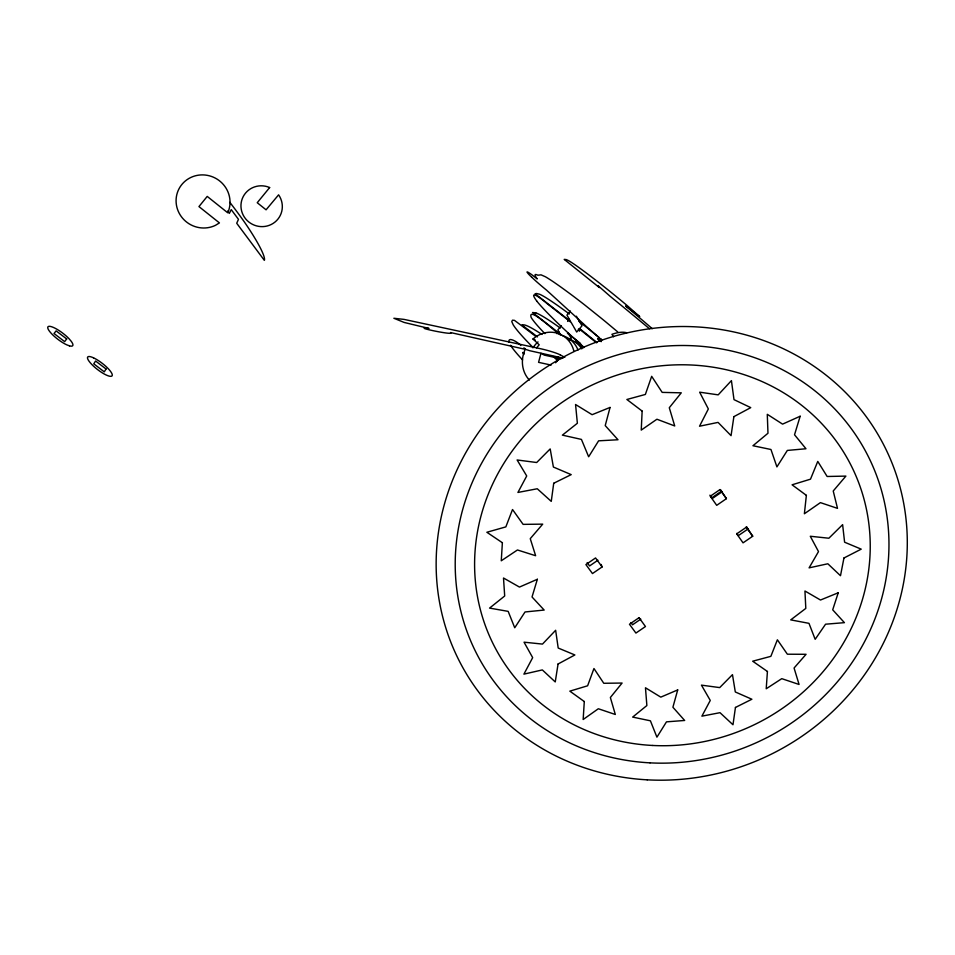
<?xml version="1.0" encoding="UTF-8"?>
<svg xmlns="http://www.w3.org/2000/svg" width="955" height="955" viewBox="0 0 955 955"><rect width="100%" height="100%" fill="white"/><g stroke="black" fill="none" stroke-linecap="round" stroke-linejoin="round"><path stroke-width="1.43" d="M556.705 360.835L557.72 356.967L561.11 358.77M536.603 347.823L539.193 344.791L532.974 339.001L535.504 337.008A28.089 25.558 -62.4 0 1 573.907 351.261M570.398 311.02L566.936 315.102L570.565 321.417L535.075 293.77L536.018 293.567A250.401 19.613 40.9 0 1 536.674 293.519L539.575 294.236A83.574 6.518 40.5 0 1 540.506 294.641A86.022 6.709 40.5 0 1 542.118 295.465L542.715 295.787A93.793 7.318 40.5 0 1 543.992 296.516A100.323 7.843 40.6 0 1 547.645 298.76L548.445 299.273A113.991 8.941 40.6 0 1 552.754 302.126L554.616 303.404A127.29 10.028 40.6 0 1 557.541 305.421A119.614 9.395 40.6 0 1 562.698 309.11L567.091 312.321A100.884 7.867 40.6 0 1 569.383 314.028M561.373 325.774L557.887 329.857L558.83 331.719L557.075 333.773M567.616 321.405L569.371 319.34M569.395 340.577L571.233 338.428L568.261 333.044M555.619 362.757L557.338 360.751M597.914 560.203L589.593 565.933L587.158 562.602M602.104 566.948L592.47 573.561L585.904 564.584L595.55 557.947L602.104 566.948L601.113 564.441M712.167 497.567L721.55 491.121M726.421 498.665L716.704 505.338L710.305 496.23L720.022 489.545L726.421 498.665L720.392 489.748M747.872 529.082L738.334 535.624L736.771 533.403M752.707 536.233L743.05 542.846L736.723 533.845L746.392 527.22L752.707 536.233L746.297 526.766L748.589 530.001M640.793 619.127L632.532 624.785L630.945 622.6M563.08 358.125L529.464 350.652A6.422 0.657 14.9 0 0 525.477 349.375L450.521 332.543C456.227 336.076 409.361 326.216 429.01 328.448L404.192 322.456L393.866 318.266L404.072 319.4L539.969 348.599A15.793 1.647 14.8 0 1 560.012 354.759M558.329 358.173L544.41 355.153L540.948 353.338L538.572 362.339L551.142 365.085M535.767 312.87L532.556 312.524L559.94 333.796L558.878 331.815M532.974 339.001L535.301 340.087M560.036 354.771L564.835 357.349M524.355 353.445L522.731 352.502L523.901 354.508M560.299 328.043L557.792 326.252A102.09 8.893 40.6 0 0 555.38 324.557A107.33 9.371 40.6 0 0 550.128 320.987A103.438 9.025 40.6 0 0 548.051 319.627L547.382 319.197A105.157 9.18 40.6 0 0 544.827 317.597A105.766 9.228 40.6 0 0 543.634 316.869A104.656 9.132 40.6 0 0 541.939 315.878A102.913 8.977 40.6 0 0 538.453 314.004A94.676 8.249 40.6 0 0 537.605 313.598L537.199 313.419A87.371 7.604 40.6 0 0 535.767 312.87M520.797 345.495C519.866 343.86 507.63 335.145 508.908 342.332M601.232 341.377L597.663 338.655L601.208 341.663M537.498 336.912L521.896 324.939L522.886 324.831A192.671 18.551 40.9 0 1 523.328 324.831A139.466 13.418 40.7 0 1 524.056 324.879L524.605 324.987A87.502 8.392 40.6 0 1 525.918 325.369A90.725 8.702 40.6 0 1 527.1 325.834A98.246 9.431 40.6 0 1 530.419 327.434A105.384 10.135 40.6 0 1 534.43 329.69A103.82 9.98 40.6 0 1 539.062 332.555A101.731 9.777 40.6 0 1 541.234 333.952A108.13 10.41 40.6 0 1 541.986 334.453M560.848 335.133C558.138 334.62 527.327 304.752 531.135 317.406A84.434 7.485 40.6 0 0 533.308 320.582A86.475 7.664 40.6 0 0 535.433 323.244A87.168 7.724 40.6 0 0 541.246 329.785A84.41 7.485 40.6 0 0 544.887 333.617M579.231 328.89L596.493 342.761M596.994 342.558L593.067 339.383A291.836 25.988 40.8 0 0 589.151 336.232A292.493 26.048 40.8 0 0 582.681 331.039A278.621 24.651 40.8 0 0 580.103 328.974M649.46 328.735L648.135 327.625A293.364 18.002 40.7 0 0 644.148 324.306L624.391 307.952A281.856 17.202 40.7 0 0 620.475 304.74A295.155 18.133 40.7 0 0 614.005 299.452A279.397 17.035 40.6 0 0 610.161 296.301L598.045 285.688L599.394 287.574L564.202 259.402L566.005 259.545A137.305 7.401 40.6 0 1 566.804 259.82A106.769 5.742 40.5 0 1 567.807 260.273L568.619 260.703A85.055 4.572 40.5 0 1 570.063 261.539L572.403 263.031A99.439 5.348 40.5 0 1 575.173 264.905L575.925 265.43A110.183 5.945 40.5 0 1 577.5 266.541A116.689 6.303 40.5 0 1 580.903 268.988A123.529 6.697 40.5 0 1 582.717 270.325A127.158 6.9 40.5 0 1 585.57 272.438A123.637 6.697 40.5 0 1 587.552 273.918A112.774 6.088 40.5 0 1 593.867 278.729A104.775 5.635 40.5 0 1 597.221 281.319A97.147 5.217 40.5 0 1 599.537 283.134A92.719 4.966 40.5 0 1 601.901 284.996A88.194 4.715 40.5 0 1 605.554 287.897A83.061 4.429 40.5 0 1 610.615 291.955L611.916 293.006A88.409 4.727 40.5 0 1 615.891 296.241A100.561 5.408 40.5 0 1 619.926 299.56L621.299 300.682A75.182 3.987 40.5 0 1 626.838 305.29L639.731 316.654L625.668 305.922L647.836 324.855A127.719 7.079 40.5 0 1 650.486 327.147A116.892 6.434 40.5 0 1 652.253 328.675M600.588 338.75L601.96 339.908M617.694 331.886L606.282 322.336A136.792 9.586 40.6 0 0 601.495 318.421L584.627 304.896A96.801 6.649 40.5 0 0 578.969 300.515A107.163 7.389 40.5 0 0 574.922 297.423L573.597 296.42A123.243 8.559 40.6 0 0 569.741 293.543A132.948 9.264 40.6 0 0 567.246 291.705A143.716 10.051 40.6 0 0 564.823 289.926A155.951 10.947 40.6 0 0 560.155 286.56A146.139 10.23 40.6 0 0 557.923 284.984A137.186 9.574 40.6 0 0 555.786 283.492A126.657 8.81 40.6 0 0 553.745 282.083A115.03 7.986 40.5 0 0 550.88 280.173L547.502 278.012A90.224 6.231 40.5 0 0 545.341 276.735L541.055 274.849L537.88 275.207A158.196 11.245 40.6 0 0 537.14 274.897L536.28 274.598A68.08 4.799 40.4 0 0 535.779 274.515L535.421 274.551A81.653 5.766 40.5 0 0 535.146 274.765A87.621 6.184 40.5 0 0 535.098 275.291A83.013 5.861 40.5 0 0 535.17 275.577L535.23 275.744A83.431 5.897 40.5 0 0 535.492 276.305A83.013 5.861 40.5 0 0 536.03 277.213A74.347 5.253 40.5 0 0 536.794 278.311L537.259 278.92L532.317 275.124A16.724 1.206 40.3 0 0 530.276 273.655L528.258 272.366A18.646 1.349 40.3 0 0 527.184 271.924L527.076 271.948A17.226 1.242 40.3 0 0 527.184 272.402L528.318 273.81A18.515 1.337 40.3 0 0 529.822 275.386A18.455 1.337 40.3 0 0 531.804 277.32M583.266 347.727L576.152 341.627L582.98 346.844A64.379 5.241 40.4 0 0 583.911 347.536M554.962 356.74L558.198 359.749M553.267 356.525L557.517 360.477M531.804 277.32L535.051 280.316A21.129 1.528 40.3 0 0 537.784 282.752A21.667 1.564 40.3 0 0 539.694 284.411L540.661 285.247A22.335 1.612 40.3 0 0 546.463 290.081L586.477 326.586A110.505 7.724 40.5 0 0 591.933 331.409A117.393 8.165 40.5 0 0 595.634 334.656A127.099 8.798 40.5 0 0 601.268 339.538M532.556 346.987L530.359 344.755A90.558 8.846 40.6 0 1 524.426 338.536A92.432 9.025 40.6 0 1 515.772 328.46A89.352 8.726 40.6 0 1 513.205 324.807L511.761 321.572L512.501 320.188L514.447 320.355L525.608 328.687A185.246 19.41 40.7 0 1 529.392 331.54A211.974 22.49 40.7 0 1 531.947 333.486A247.297 26.656 40.8 0 1 535.803 336.435M536.817 301.147C527.088 287.933 542.44 299.345 546.964 303.523A186.082 15.877 40.6 0 1 550.725 306.436A232.149 20.234 40.7 0 1 558.389 312.404L571.186 322.492L573.227 326.037M227.6 211.043L229.343 213.395L231.229 209.611L238.475 219.34L236.709 223.255L264.356 260.345A52.907 7.163 53.9 0 0 244.432 222.061A76.71 10.529 53.9 0 0 229.833 202.341M709.911 495.156L712.287 498.534L721.873 491.944L720.297 489.688M746.655 527.053L748.302 529.452M613.564 336.781L611.928 334.322A172.079 41.447 -51.6 0 1 626.755 332.782M576.366 316.201L582.001 325.81L576.689 332.03L573.645 326.741M578.336 329.212L579.482 331.17M580.592 343.537A39.227 3.331 40.5 0 0 578.432 341.795A42.486 3.605 40.5 0 0 575.268 339.276L569.335 334.716A83.097 7.186 40.6 0 0 567.449 333.295M579.052 321.417A85.317 6.613 40.5 0 1 580.33 322.408A81.306 6.291 40.5 0 1 582.908 324.437A84.888 6.578 40.5 0 1 585.534 326.514A91.99 7.151 40.6 0 1 589.557 329.738L596.409 335.3A73.416 5.658 40.5 0 1 599.191 337.604M536.817 301.147A91.99 7.306 40.5 0 0 541.76 306.889A93.017 7.389 40.5 0 0 544.983 310.351A92.014 7.306 40.5 0 0 548.683 314.171A91.358 7.258 40.5 0 0 555.07 320.522A94.366 7.485 40.5 0 0 559.821 325.106A98.437 7.795 40.5 0 0 564.918 329.941A101.254 8.01 40.6 0 0 576.008 340.147A103.104 8.153 40.6 0 0 581.893 345.459A104.704 8.273 40.6 0 0 583.899 347.25M568.523 338.989A27.576 25.176 -62.3 0 1 581.774 348.862M562.411 335.647A27.814 25.355 -62.3 0 1 578.026 350.019M532.938 347.871A27.814 25.355 -62.3 0 1 538.011 341.914M529.392 380.054A28.089 25.558 -62.4 0 1 525.369 348.921M523.913 347.847A227.684 26.573 40.8 0 1 524.952 348.647M510.519 345.304A85.58 9.132 40.6 0 0 512.286 347.847A86.607 9.24 40.6 0 0 514.59 350.819A86.284 9.216 40.6 0 0 520.738 357.91A84.386 9.013 40.6 0 0 522.576 359.916M642.142 411.068L641.247 430.084L656.921 419.233L674.719 425.954L669.288 407.725L681.273 392.827L662.173 392.386L651.68 376.33L645.365 394.451L626.886 399.488L642.142 411.068M502.378 542.726L501.268 560.776L517.455 549.973L535.636 555.726L530.252 538.656L542.703 524.14L523.113 524.367L512.525 509.516L505.852 526.885L486.859 532.269L502.378 542.726M584.293 701.543L583.159 719.497L598.343 708.753L615.318 714.483L610.364 697.496L622.087 683.052L603.775 683.279L593.95 668.512L587.623 685.786L569.837 691.145L584.293 701.543M767.426 671.472L766.22 688.758L781.763 678.659L799.072 684.472L794.071 668.011L806.068 654.294L787.374 654.211L777.382 639.79L770.864 656.336L752.683 661.206L767.426 671.472M806.366 495.347L804.385 513.754L820.417 502.628L837.511 508.37L833.226 490.989L845.879 476.103L827.137 476.485L817.767 461.408L810.497 479.171L792.065 484.806L806.366 495.347M553.721 483.254L551.262 501.387L537.271 488.757L517.932 492.446L526.718 475.972L517.121 459.976L536.686 462.518L550.187 448.922L553.387 467.043L571.197 474.623L553.721 483.254M735.446 707.452L732.986 724.773L720.01 712.681L701.901 716.154L710.269 700.433L701.448 685.141L719.712 687.6L732.473 674.648L735.302 691.969L751.872 699.239L735.446 707.452M733.882 416.643L731.053 435.659L718.065 422.397L699.538 426.217L708.347 408.955L699.633 392.171L718.196 394.857L731.423 380.627L734.001 399.644L750.761 407.63L733.882 416.643M558.066 664L555.249 681.942L542.333 669.921L523.913 674.135L532.675 657.637L524.032 642.178L542.488 644.088L555.643 630.288L558.198 648.039L574.862 654.963L558.066 664M843.945 557.995L840.496 575.722L827.842 563.772L809.1 567.855L818.507 551.584L810.282 536.256L828.868 538.226L842.62 524.653L844.602 542.213L861.207 549.149L843.945 557.995M610.054 407.439L605.219 425.596L617.992 439.754L598.606 440.828L588.65 456.776L581.428 439.407L562.388 435.134L577.369 423.256L575.555 404.514L592.1 414.697L610.054 407.439M677.704 689.916L672.905 707.249L684.651 720.464L666.483 721.849L656.921 737.176L650.415 720.81L632.664 717.086L646.869 705.542L645.461 687.767L660.788 697.138L677.704 689.916M537.355 579.279L532.031 596.982L544.159 610.054L525.035 611.964L514.733 627.781L508.167 611.367L489.581 608.096L504.694 595.992L503.5 578.002L519.46 587.074L537.355 579.279M800.171 416.237L794.524 434.776L805.984 448.755L787.338 450.426L776.916 466.888L770.96 449.495L752.958 445.734L767.975 433.248L767.283 414.303L782.575 424.127L800.171 416.237M838.239 592.78L832.7 609.815L844.423 622.66L825.562 624.2L815.164 639.325L808.981 623.34L790.728 619.879L805.805 608.407L804.946 591.002L820.5 600.027L838.239 592.78M228.114 211.974L227.708 212.774L207.223 196.408L198.95 206.59L219.435 222.909L215.448 225.344A27.17 26.358 29.6 0 1 179.074 213.001A27.17 26.358 29.6 0 1 190.714 177.523A27.17 26.358 29.6 0 1 227.051 189.95A27.194 26.382 29.6 0 1 228.114 211.974M106.041 368.988L104.286 371.865L93.769 363.831L95.584 361.014L106.041 368.988M66.683 338.941L64.653 341.627L54.017 333.51L56.118 330.884L66.683 338.941M269.644 187.562L257.241 202.723L266.075 209.814L278.597 194.832A20.795 20.318 27.4 0 1 267.316 225.953A20.795 20.318 27.4 0 1 240.982 204.704A20.795 20.318 27.4 0 1 269.465 187.466L269.644 187.562M639.05 617.694L629.476 624.248L635.911 633.07L645.473 626.528L639.05 617.694M69.5 345.877L66.683 344.803A15.566 3.927 37.3 0 1 50.09 332.03A15.566 3.927 37.3 0 1 52.059 326.897A15.566 3.927 37.3 0 1 69.023 338.715L71.231 341.305A15.566 3.927 37.3 0 1 69.512 345.889M93.518 357.839L92.074 357.218A15.399 3.904 37.7 0 0 88.433 360.322L89.245 361.503A15.399 3.904 37.7 0 0 105.754 374.79A15.399 3.904 37.7 0 0 111.09 372.152A15.399 3.904 37.7 0 0 95.082 358.626L93.518 357.839M650.021 762.854A219.256 206.352 -25.7 0 0 869.981 459.94A219.256 206.352 -25.7 0 0 496.254 440.231A219.256 206.352 -25.7 0 0 650.021 762.854M647.203 779.829A238.141 224.138 -25.7 0 0 886.897 451.321A238.141 224.138 -25.7 0 0 481.069 428.95A238.141 224.138 -25.7 0 0 647.203 779.829M652.778 745.473A199.989 188.207 -25.7 0 0 852.72 468.738A199.989 188.207 -25.7 0 0 511.761 451.572A199.989 188.207 -25.7 0 0 652.778 745.473"/></g></svg>
